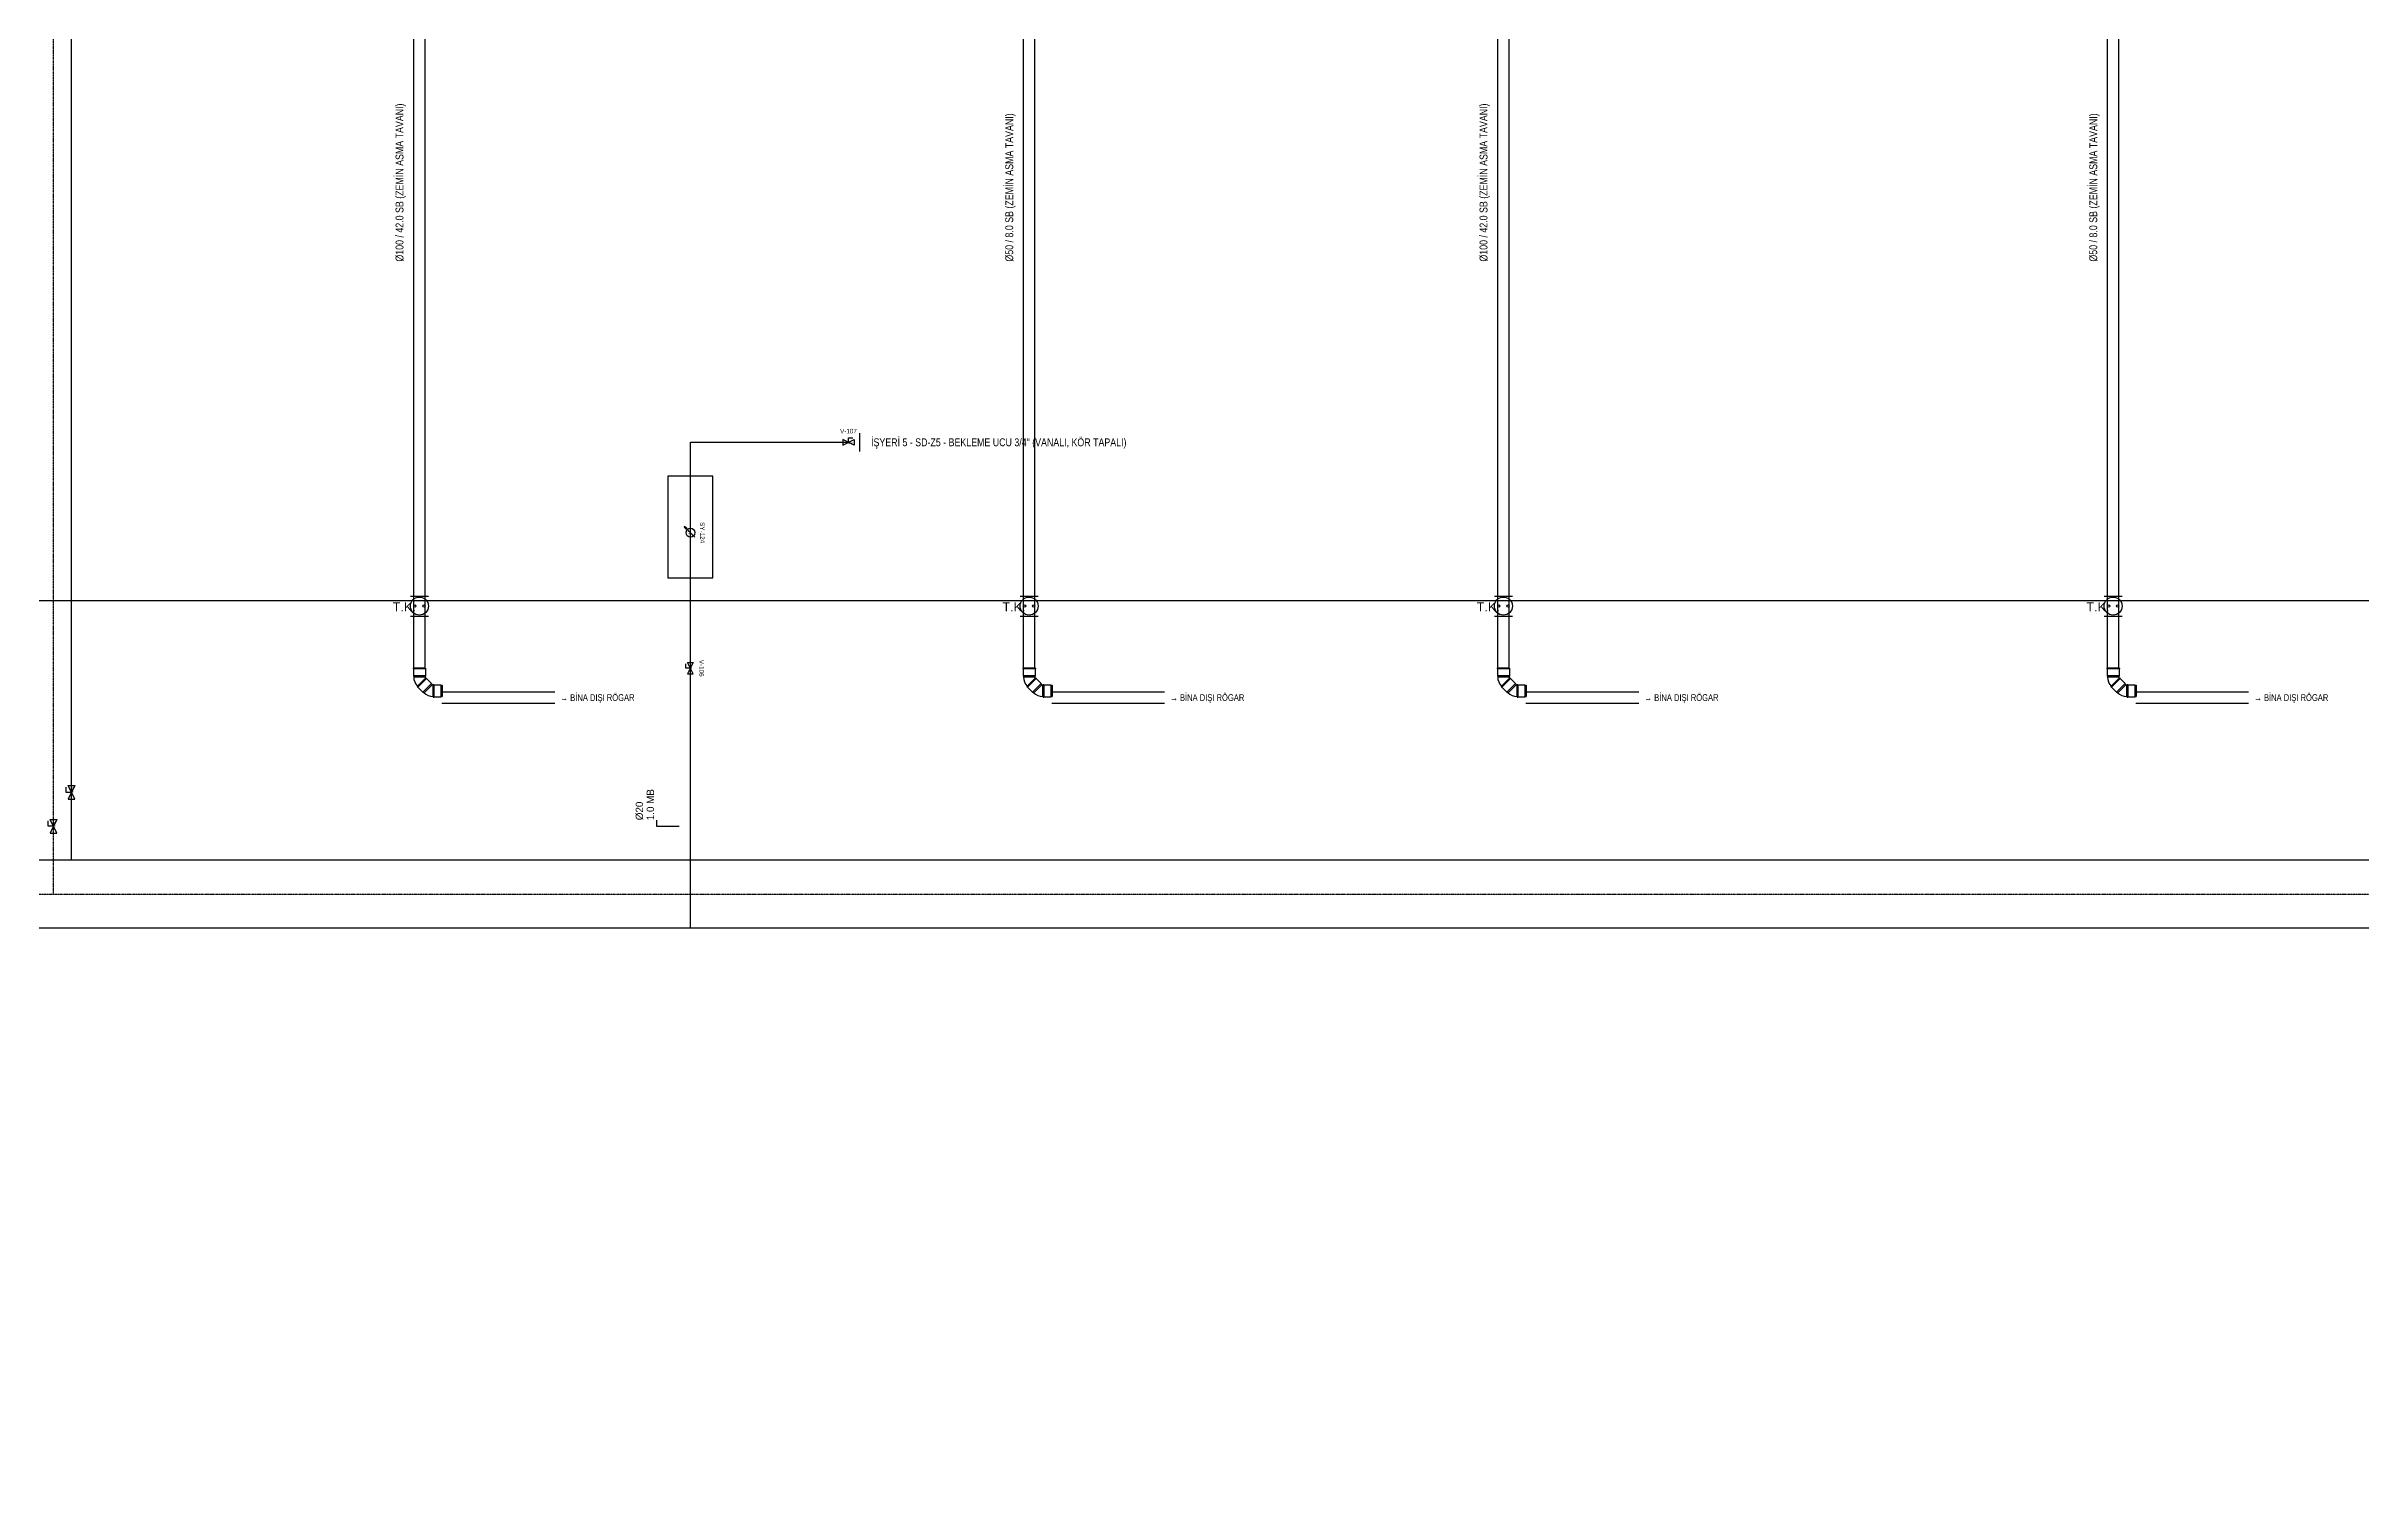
# Model space of a CAD drawing. Header units: centimetres. Extents: x 247996 to 314900, y -468471 to -440326.
# Drawn here: x 268030 to 270080, y -446640 to -445359 of the extents above; entities that cross this region are included whole.
import ezdxf
from ezdxf.enums import TextEntityAlignment as Align

# ---------------------------------------------------------------- set-up
doc = ezdxf.new("R2010")
doc.units = ezdxf.units.CM
doc.linetypes.add('0', pattern=[500, 500])
doc.linetypes.add('BASMA HATTI', pattern=[0.375, 0.25, -0.125])
for name, color, linetype, lineweight in [('SCOTT-MTY-PISSU-CAP', 211, 'Continuous', 30), ('SCOTT-MTY-SICAKSU-BORU', 1, 'BASMA HATTI', 30), ('SCOTT-MTY-SOGUKSU-BORU', 5, '0', 30), ('SCOTT-MTY-TEMIZSU-CAP', 101, 'Continuous', 30)]:
    doc.layers.add(name, color=color, linetype=linetype, lineweight=lineweight)
for name, color, linetype in [('SCOTT-MTY-PVC', 43, 'Continuous'), ('SCOTT-MTY-ROGAR', 5, 'Continuous'), ('SCOTT-MTY-SAYAC', 3, 'Continuous'), ('SCOTT-MTY-SEMA', 8, 'Continuous'), ('SCOTT-MTY-SIRKULASYON-BORU', 31, 'Continuous'), ('SCOTT-MTY-TES-YAZI', 7, 'Continuous'), ('SCOTT-MTY-VANA', 1, 'Continuous'), ('SCOTT-MTY-YUK-BIRIMI', 7, 'Continuous')]:
    doc.layers.add(name, color=color, linetype=linetype)
doc.styles.add('MTY_CAP', font='wturkce.SHX', dxfattribs={"width": 0.65})
doc.styles.add('MTYCAPLT', font='arial.ttf')
doc.styles.add('ROTAS', font='arial.ttf')

# ---------------------------------------------------------------- blocks, each defined once
blk = doc.blocks.new('MTY-KURESEL VANA')
at = {"layer": 'SCOTT-MTY-VANA'}
for p, q in [((0, -8.881784197001252e-16), (0, 7.999999999999997)), ((0, 7.999999999999997), (8, 7.999999999999997))]:
    blk.add_line(p, q, dxfattribs=at)
blk.add_lwpolyline([(-10, 5), (-10, -4.999999999999999), (10, 5.000000000000001), (10, -4.999999999999999), (-10, 5.000000000000001)], dxfattribs=at)
blk.add_attdef('CAP', (-1.10482303952088, -2.748897084965286), '', height=2.5, dxfattribs=at)
blk = doc.blocks.new('MTY-TEMIZLEME KAPAGI KOLON')
at = {"layer": 'SCOTT-MTY-VANA', "color": 1, "ltscale": 75}
for p, q in [((-10, 11), (10, 11)), ((-10, -11), (10, -11))]:
    blk.add_line(p, q, dxfattribs=at)
for centre, radius in [((0, 2.220446049250313e-15), 10), ((-4.999999999999998, 2.83276944882399e-15), 1.25), ((5, 9.9579925010296e-16), 1.25)]:
    blk.add_circle(centre, radius, dxfattribs=at)
at = {"layer": 'SCOTT-MTY-VANA', "color": 1, "ltscale": 75, "style": 'MTYCAPLT'}
blk.add_attdef('TK', (-29.59626877560192, -5.963930749594138), '', height=10, dxfattribs=at)
blk = doc.blocks.new('PVC DIRSEK')
at = {"layer": 'SCOTT-MTY-PVC', "color": 43}
for p, q in [((-5.499999999912689, 3.637978807091713e-12), (-5.499999999912689, -0.59999999997126)), ((5.499999999912689, -3.637978807091713e-12), (-5.499999999912689, 3.637978807091713e-12)), ((5.500000000087311, -0.5999999999803549), (-5.499999999912689, -0.59999999997126)), ((-5.299863934458699, -0.5999999999803549), (-5.299863934458699, -6.851006618232987)), ((5.299863934516907, -6.8510066182439), (-5.299863934458699, -6.851006618232987)), ((-5.299863934458699, -6.851006618232987), (-4.999999999912689, -7.991006618237861)), ((5.000000000087311, -7.991006618252413), (-4.999999999912689, -7.991006618237861)), ((-1.495467459084466, -16.05188834535647), (-1.894318056904012, -16.45073894324696)), ((-1.559247879033137, -16.11566876538882), (-1.894318056856719, -16.4507389432024)), ((-1.894318056904012, -16.45073894324696), (-1.470053988305153, -16.87500301196224)), ((-1.894318056856719, -16.4507389432024), (-1.470053988162363, -16.87500301189675)), ((5.292893218924291, -8.698113399406338), (-1.778174593113363, -15.76918121132758)), ((-1.778174593113363, -15.76918121132758), (-1.495467459084466, -16.05188834535647)), ((5.575600352924084, -8.980820533435235), (-1.559247879033137, -16.11566876538882)), ((-1.328536419081502, -16.73348544288774), (-1.470053988305153, -16.87500301196224)), ((-1.328536419113334, -16.73348544286046), (-1.470053988162363, -16.87500301189675)), ((6.308120604895521, -9.096828418850691), (-1.328536419081502, -16.73348544288774)), ((6.166603035771004, -9.238345987976118), (-1.328536418990552, -16.73348544273676)), ((-1.328536419113334, -16.73348544286046), (3.091592749894517, -21.15361461186831)), ((10.58673220478704, -13.65847515699215), (3.091592749894517, -21.15361461186831)), ((11.18079811387724, -14.67661270901908), (4.109730302001481, -21.74768052087393)), ((5.299863934516907, -6.8510066182439), (5.000000000087311, -7.991006618252413)), ((5.292893218924291, -8.698113399406338), (5.575600352924084, -8.980820533435235)), ((5.299863934516907, -0.5999999999803549), (5.299863934516907, -6.8510066182439)), ((5.499999999912689, -3.637978807091713e-12), (5.500000000087311, -0.5999999999803549)), ((5.883856536076564, -8.672564350279117), (5.511819932976323, -9.044600953379359)), ((5.883856536122039, -8.672564350133598), (5.575600352924084, -8.980820533435235)), ((5.883856536122039, -8.672564350133598), (6.308120604895521, -9.096828418850691)), ((5.883856536076564, -8.672564350279117), (6.308120604895521, -9.096828418850691)), ((6.308120604895521, -9.096828418850691), (6.166603035730077, -9.238345987943376)), ((6.166603035771004, -9.238345987976118), (10.58673220478704, -13.65847515699215)), ((10.58673220478704, -13.65847515699215), (11.18079811387724, -14.67661270901908)), ((11.88790489505755, -14.96950592779331), (11.88790489497478, -24.96950592795429)), ((11.88790489505755, -14.96950592779331), (12.28771315815993, -14.96950592781332)), ((12.28771315808717, -14.53356585277606), (12.28771315815993, -14.96950592781332)), ((12.28771315808717, -14.53356585277606), (12.88771315813392, -14.53356585273605)), ((12.28771315815993, -14.96950592781332), (12.28771315816903, -25.03356585277606)), ((12.88771315813392, -14.53356585273605), (12.88771315808208, -14.73370191831282)), ((12.88771315808208, -14.73370191831282), (12.88771315817667, -25.33342978727842)), ((12.88771315808208, -14.73370191831282), (19.13871977653616, -14.7337019182628)), ((19.13871977653616, -14.7337019182628), (20.2787197765856, -15.07148656741856)), ((19.13871977653616, -14.7337019182628), (19.13871977641156, -25.33342978729843)), ((20.2787197765856, -15.07148656741856), (20.27871977635914, -24.99564513799714)), ((3.091592749894517, -21.15361461186831), (4.109730302001481, -21.74768052087393)), ((11.88790489497478, -24.96950592795429), (12.28771315809809, -24.96950592795429)), ((12.28771315809809, -24.96950592795429), (12.28771315814811, -25.53356585280153)), ((12.28771315814811, -25.53356585280153), (12.88771315807116, -25.53356585288338)), ((12.88771315817667, -25.33342978727842), (19.13871977641156, -25.33342978729843)), ((12.88771315817667, -25.33342978727842), (12.88771315807116, -25.53356585288338)), ((19.13871977641156, -25.33342978729843), (20.27871977635914, -24.99564513799714))]:
    blk.add_line(p, q, dxfattribs=at)
for centre, radius, start, end in [((6.000000000087311, -7.991006618252413), 10.99999999999592, 180, 224.9999999997052), ((6.000000000087311, -7.991006618252413), 0.9999999999958049, 180, 224.9999999997052), ((11.88790489506391, -13.96950592783242), 0.9999999999958049, 225, 269.9999999996873), ((11.88790489506391, -13.96950592783242), 10.99999999999592, 225, 269.9999999996873)]:
    blk.add_arc(centre, radius, start, end, dxfattribs=at)
blk = doc.blocks.new('MTY-SU SAYACI')
at = {"layer": 'SCOTT-MTY-VANA'}
blk.add_hatch(color=256, dxfattribs=at).paths.add_polyline_path([(9.800499987252621, 9.80049998725297), (5.637305480596993, 7.034048038274517), (7.034048038274705, 5.637305480596929)])
for p, q in [((-7.325626253097823, -7.325626253097951), (6.335676759435657, 6.335676759435851)), ((5.637305480596993, 7.034048038274517), (9.800499987252167, 9.800499987252673)), ((7.034048038274705, 5.637305480596929), (5.637305480596993, 7.034048038274517)), ((7.034048038274705, 5.637305480596929), (9.800499987252294, 9.800499987252485))]:
    blk.add_line(p, q, dxfattribs=at)
blk.add_circle((0, 0), 7.000000000005, dxfattribs=at)
blk.add_attdef('CAP', (-2.285634328742455, -1.152700095365943), '', height=2.5, rotation=45.0000000000007, dxfattribs=at)
blk = doc.blocks.new('MTY-TEMIZ SU CAP MB')
at = {"layer": 'SCOTT-MTY-TEMIZSU-CAP'}
for p, q in [((0.8333333333333333, 3.095888560999511), (-1.779469800745841e-17, 3.095888560999511)), ((-1.779469800745841e-17, 3.095888560999511), (-1.779469800745841e-17, 0))]:
    blk.add_line(p, q, dxfattribs=at)
at = {"layer": 'SCOTT-MTY-TEMIZSU-CAP', "style": 'MTY_CAP', "width": 0.65}
for tag, p in [('SOCP', (0.8333333333333333, 5.416666666666667)), ('SCCP', (0.8333333333333333, 2.416666666666667))]:
    blk.add_attdef(tag, text='', height=1, dxfattribs=at).set_placement(p, align=Align.MIDDLE_LEFT)
at = {"layer": 'SCOTT-MTY-YUK-BIRIMI', "color": 101, "style": 'MTY_CAP', "width": 0.65}
for tag, p in [('SO', (0.8333333333333333, 3.916666666666667)), ('SC', (0.8333333333333333, 0.9166666666666667))]:
    blk.add_attdef(tag, text='', height=1, dxfattribs=at).set_placement(p, align=Align.MIDDLE_LEFT)

msp = doc.modelspace()

# ---------------------------------------------------------------- linework, layer by layer
at = {"layer": 'SCOTT-MTY-PVC'}
for p, q in [((268355, -445910), (268355, -441990)), ((268365, -445910), (268365, -441990)), ((268895, -445910), (268895, -441990)), ((268905, -445910), (268905, -441990)), ((269315, -445910), (269315, -441990)), ((269325, -445910), (269325, -441990)), ((269855, -445910), (269855, -441990)), ((269865, -445910), (269865, -441990)), ((268380, -445931), (268480, -445931)), ((268380, -445941), (268480, -445941)), ((268920, -445931), (269020, -445931)), ((268920, -445941), (269020, -445941)), ((269340, -445931), (269440, -445931)), ((269340, -445941), (269440, -445941)), ((269880, -445931), (269980, -445931)), ((269880, -445941), (269980, -445941))]:
    msp.add_line(p, q, dxfattribs=at)
at = {"layer": 'SCOTT-MTY-SAYAC'}
msp.add_lwpolyline([(268580, -445830), (268620, -445830), (268620, -445740), (268580, -445740)], close=True, dxfattribs=at)
at = {"layer": 'SCOTT-MTY-SEMA'}
msp.add_lwpolyline([(258900, -445850), (276550, -445850)], dxfattribs=at)
at = {"layer": 'SCOTT-MTY-SICAKSU-BORU'}
for points in [[(268036, -446110), (268036, -443040.4)], [(260800, -446440), (260800, -446110), (276300, -446110)]]:
    msp.add_lwpolyline(points, dxfattribs=at)
at = {"layer": 'SCOTT-MTY-SIRKULASYON-BORU'}
for points in [[(268052, -446080), (268052, -443030.8)], [(276300, -446080), (260840, -446080), (260840, -446520), (260860, -446520)]]:
    msp.add_lwpolyline(points, dxfattribs=at)
at = {"layer": 'SCOTT-MTY-SOGUKSU-BORU'}
msp.add_line((268750, -445718), (268750, -445702), dxfattribs=at)
for points in [[(268600, -446140), (268600, -445710), (268740, -445710)], [(260280, -446640), (260340, -446640), (260340, -446140), (276300, -446140)]]:
    msp.add_lwpolyline(points, dxfattribs=at)

# ---------------------------------------------------------------- block references
at = {"layer": 'SCOTT-MTY-PISSU-CAP'}
ref = msp.add_blockref('MTY-TEMIZLEME KAPAGI KOLON', (268360, -445855), dxfattribs=dict(at, xscale=0.8, yscale=0.8))
ref.add_attrib('TK', 'T.K.', (268336.3229849795, -445859.7711445997), dxfattribs={"height": 8, "style": 'MTYCAPLT'})
ref = msp.add_blockref('MTY-TEMIZLEME KAPAGI KOLON', (268900, -445855), dxfattribs=dict(at, xscale=0.8, yscale=0.8))
ref.add_attrib('TK', 'T.K.', (268876.3229849795, -445859.7711445997), dxfattribs={"height": 8, "style": 'MTYCAPLT'})
ref = msp.add_blockref('MTY-TEMIZLEME KAPAGI KOLON', (269320, -445855), dxfattribs=dict(at, xscale=0.8, yscale=0.8))
ref.add_attrib('TK', 'T.K.', (269296.3229849795, -445859.7711445997), dxfattribs={"height": 8, "style": 'MTYCAPLT'})
ref = msp.add_blockref('MTY-TEMIZLEME KAPAGI KOLON', (269860, -445855), dxfattribs=dict(at, xscale=0.8, yscale=0.8))
ref.add_attrib('TK', 'T.K.', (269836.3229849795, -445859.7711445997), dxfattribs={"height": 8, "style": 'MTYCAPLT'})
at = {"layer": 'SCOTT-MTY-PVC'}
for p in [(268360, -445910), (268900, -445910), (269320, -445910), (269860, -445910)]:
    msp.add_blockref('PVC DIRSEK', p, dxfattribs=at)
at = {"layer": 'SCOTT-MTY-SAYAC'}
ref = msp.add_blockref('MTY-SU SAYACI', (268600, -445790), dxfattribs=dict(at, xscale=0.55, yscale=0.55, rotation=90))
ref.add_attrib('CAP', 'DN20', (268600.6339850525, -445791.2570988808), dxfattribs={"height": 1.375, "rotation": 135.0000000000007})
at = {"layer": 'SCOTT-MTY-TEMIZSU-CAP'}
ref = msp.add_blockref('MTY-TEMIZ SU CAP MB', (268590, -446050), dxfattribs=dict(at, xscale=6.5, yscale=6.5, rotation=90))
ref.add_attrib('SO', '1.0 MB', (268567.7916666667, -446044.5833333333), dxfattribs={"height": 6.5, "rotation": 90, "style": 'MTY_CAP'})
ref.add_attrib('SOCP', 'Ø20', (268558.0416666667, -446044.5833333333), dxfattribs={"height": 6.5, "rotation": 90, "style": 'MTY_CAP'})
at = {"layer": 'SCOTT-MTY-VANA', "xscale": 0.5, "yscale": 0.5}
msp.add_blockref('MTY-KURESEL VANA', (268740, -445710), dxfattribs=at).add_auto_attribs({'CAP': 'DN20'})
at = {"layer": 'SCOTT-MTY-VANA', "rotation": 90}
for p, xscale, yscale, values in [((268600, -445910), 0.5, 0.5, {'CAP': 'DN20'}), ((268052, -446020), 0.6, 0.6, {'CAP': 'DN40'}), ((268036, -446050), 0.6, 0.6, {'CAP': 'DN40'})]:
    msp.add_blockref('MTY-KURESEL VANA', p, dxfattribs=dict(at, xscale=xscale, yscale=yscale)).add_auto_attribs(values)

# ---------------------------------------------------------------- texts
at = {"layer": 'SCOTT-MTY-PISSU-CAP', "style": 'ROTAS', "width": 0.8}
for s, p in [('Ø100 / 42.0 SB (ZEMİN ASMA TAVANI)', (268348, -445550)), ('Ø100 / 42.0 SB (ZEMİN ASMA TAVANI)', (269308, -445550)), ('Ø50 / 8.0 SB (ZEMİN ASMA TAVANI)', (268888, -445550)), ('Ø50 / 8.0 SB (ZEMİN ASMA TAVANI)', (269848, -445550))]:
    msp.add_text(s, height=7, rotation=90, dxfattribs=at).set_placement(p, align=Align.BOTTOM_LEFT)
at = {"layer": 'SCOTT-MTY-ROGAR', "style": 'ROTAS', "width": 0.8}
for p in [(268485, -445936), (269025, -445936), (269445, -445936), (269985, -445936)]:
    msp.add_text('→ BİNA DIŞI RÖGAR', height=6, dxfattribs=at).set_placement(p, align=Align.MIDDLE_LEFT)
at = {"layer": 'SCOTT-MTY-TES-YAZI', "style": 'ROTAS', "width": 0.8}
msp.add_text('İŞYERİ 5 - SD-Z5 - BEKLEME UCU 3/4" (VANALI, KÖR TAPALI)', height=7, dxfattribs=at).set_placement((268760, -445710), align=Align.MIDDLE_LEFT)
at = {"layer": 'SCOTT-MTY-VANA', "style": 'ROTAS', "width": 0.8}
msp.add_text('V-107', height=4, dxfattribs=at).set_placement((268740, -445700.1), align=Align.MIDDLE_CENTER)
for s, p in [('SY-124', (268610.65, -445790)), ('V-106', (268609.9, -445910))]:
    msp.add_text(s, height=4, rotation=-90, dxfattribs=at).set_placement(p, align=Align.MIDDLE_CENTER)

doc.saveas('drawing.dxf')
